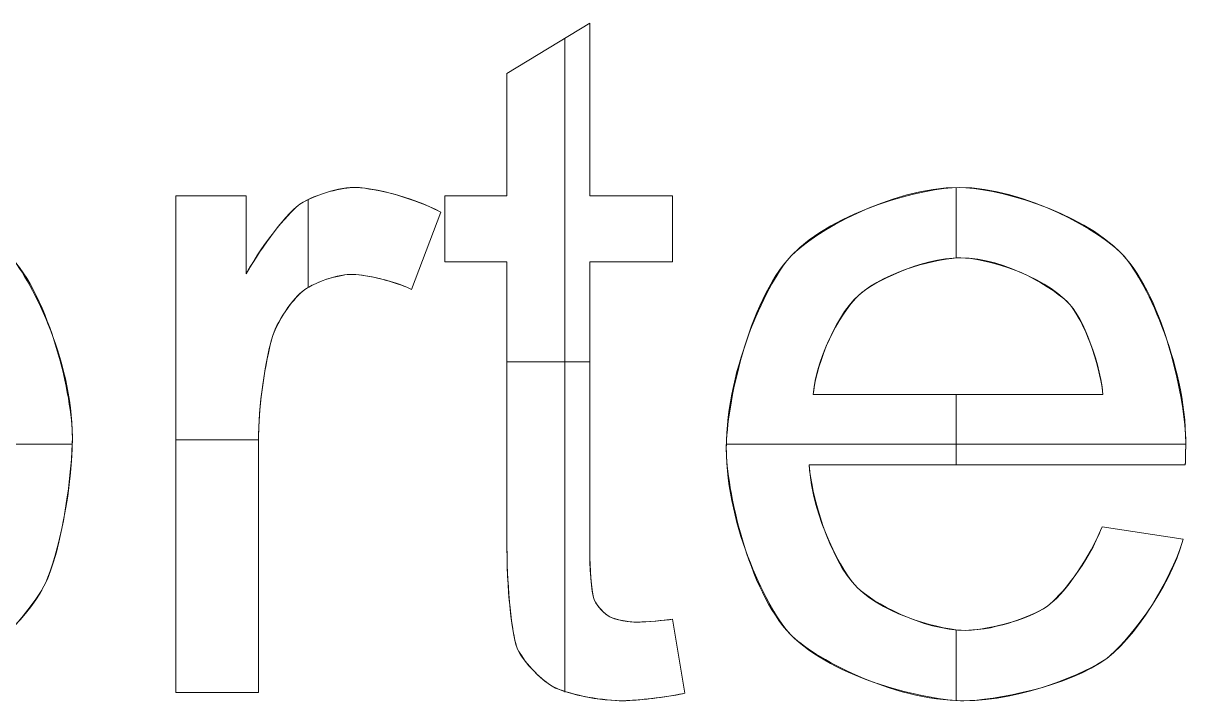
# Model space of a CAD drawing. Header units: millimetres. Extents: x -142 to 80, y -99 to 99.
# Drawn here: x -129.39 to -123.43, y 93.17 to 96.65 of the extents above; entities that cross this region are included whole.
import ezdxf

# ---------------------------------------------------------------- set-up
doc = ezdxf.new("R2010")
doc.units = ezdxf.units.MM
doc.header["$MEASUREMENT"] = 0
doc.layers.add('Default', color=7, linetype='Continuous')

msp = doc.modelspace()

# ---------------------------------------------------------------- linework, layer by layer
at = {"layer": 'Default', "color": 5, "lineweight": 9}
for points in [[(-126.9118, 96.3879), (-126.9118, 96.3879), (-126.4876, 96.6454), (-126.4876, 96.6454)], [(-126.9118, 96.3879), (-126.9118, 96.3879), (-126.4876, 96.6454), (-126.4876, 96.6454)], [(-126.4876, 96.6454), (-126.4876, 96.6454), (-126.9118, 96.3879), (-126.9118, 96.3879)], [(-126.4876, 96.6454), (-126.4876, 96.6454), (-126.4876, 95.7617), (-126.4876, 95.7617)], [(-126.4876, 96.6454), (-126.4876, 96.6454), (-126.4876, 95.7617), (-126.4876, 95.7617)], [(-126.4876, 95.7617), (-126.4876, 95.7617), (-126.4876, 96.6454), (-126.4876, 96.6454)], [(-126.6149, 96.5681), (-126.6149, 96.5681), (-126.6149, 93.218), (-126.6149, 93.218)], [(-126.6149, 96.5681), (-126.6149, 96.5681), (-126.6149, 93.218), (-126.6149, 93.218)], [(-126.9118, 95.7617), (-126.9118, 95.7617), (-126.9118, 96.3879), (-126.9118, 96.3879)], [(-126.9118, 95.7617), (-126.9118, 95.7617), (-126.9118, 96.3879), (-126.9118, 96.3879)], [(-126.9118, 96.3879), (-126.9118, 96.3879), (-126.9118, 95.7617), (-126.9118, 95.7617)], [(-124.6107, 95.804), (-124.6107, 95.804), (-124.6107, 95.4432), (-124.6107, 95.4432)], [(-124.6107, 95.804), (-124.6107, 95.804), (-124.6107, 95.4432), (-124.6107, 95.4432)], [(-128.6084, 93.2167), (-128.6084, 93.2167), (-128.6084, 95.7617), (-128.6084, 95.7617)], [(-128.6084, 95.7617), (-128.6084, 95.7617), (-128.2479, 95.7617), (-128.2479, 95.7617)], [(-128.6084, 93.2167), (-128.6084, 93.2167), (-128.6084, 95.7617), (-128.6084, 95.7617)], [(-128.6084, 95.7617), (-128.6084, 95.7617), (-128.2479, 95.7617), (-128.2479, 95.7617)], [(-128.6084, 95.7617), (-128.6084, 95.7617), (-128.6084, 93.2167), (-128.6084, 93.2167)], [(-128.2479, 95.7617), (-128.2479, 95.7617), (-128.6084, 95.7617), (-128.6084, 95.7617)], [(-128.2479, 95.7617), (-128.2479, 95.7617), (-128.2479, 95.3614), (-128.2479, 95.3614)], [(-128.2479, 95.7617), (-128.2479, 95.7617), (-128.2479, 95.3614), (-128.2479, 95.3614)], [(-128.2479, 95.3614), (-128.2479, 95.3614), (-128.2479, 95.7617), (-128.2479, 95.7617)], [(-127.9298, 95.7445), (-127.9298, 95.7445), (-127.9298, 95.2932), (-127.9298, 95.2932)], [(-127.9298, 95.7445), (-127.9298, 95.7445), (-127.9298, 95.2932), (-127.9298, 95.2932)], [(-127.2299, 95.7617), (-127.2299, 95.7617), (-126.9118, 95.7617), (-126.9118, 95.7617)], [(-127.2299, 95.4223), (-127.2299, 95.4223), (-127.2299, 95.7617), (-127.2299, 95.7617)], [(-127.2299, 95.4223), (-127.2299, 95.4223), (-127.2299, 95.7617), (-127.2299, 95.7617)], [(-127.2299, 95.7617), (-127.2299, 95.7617), (-126.9118, 95.7617), (-126.9118, 95.7617)], [(-127.2299, 95.7617), (-127.2299, 95.7617), (-127.2299, 95.4223), (-127.2299, 95.4223)], [(-126.9118, 95.7617), (-126.9118, 95.7617), (-127.2299, 95.7617), (-127.2299, 95.7617)], [(-126.4876, 95.7617), (-126.4876, 95.7617), (-126.0635, 95.7617), (-126.0635, 95.7617)], [(-126.4876, 95.7617), (-126.4876, 95.7617), (-126.0635, 95.7617), (-126.0635, 95.7617)], [(-126.0635, 95.7617), (-126.0635, 95.7617), (-126.4876, 95.7617), (-126.4876, 95.7617)], [(-126.0635, 95.7617), (-126.0635, 95.7617), (-126.0635, 95.4223), (-126.0635, 95.4223)], [(-126.0635, 95.7617), (-126.0635, 95.7617), (-126.0635, 95.4223), (-126.0635, 95.4223)], [(-126.0635, 95.4223), (-126.0635, 95.4223), (-126.0635, 95.7617), (-126.0635, 95.7617)], [(-127.2511, 95.6772), (-127.2511, 95.6772), (-127.4012, 95.2818), (-127.4012, 95.2818)], [(-127.2511, 95.6772), (-127.2511, 95.6772), (-127.4012, 95.2818), (-127.4012, 95.2818)], [(-127.4012, 95.2818), (-127.4012, 95.2818), (-127.2511, 95.6772), (-127.2511, 95.6772)], [(-126.9118, 95.4223), (-126.9118, 95.4223), (-127.2299, 95.4223), (-127.2299, 95.4223)], [(-126.9118, 95.4223), (-126.9118, 95.4223), (-127.2299, 95.4223), (-127.2299, 95.4223)], [(-127.2299, 95.4223), (-127.2299, 95.4223), (-126.9118, 95.4223), (-126.9118, 95.4223)], [(-126.0635, 95.4223), (-126.0635, 95.4223), (-126.4876, 95.4223), (-126.4876, 95.4223)], [(-126.0635, 95.4223), (-126.0635, 95.4223), (-126.4876, 95.4223), (-126.4876, 95.4223)], [(-126.4876, 95.4223), (-126.4876, 95.4223), (-126.0635, 95.4223), (-126.0635, 95.4223)], [(-126.9118, 94.9099), (-126.9118, 94.9099), (-126.4876, 94.9099), (-126.4876, 94.9099)], [(-126.9118, 94.9099), (-126.9118, 94.9099), (-126.4876, 94.9099), (-126.4876, 94.9099)], [(-123.8578, 94.7437), (-123.8578, 94.7437), (-125.3424, 94.7437), (-125.3424, 94.7437)], [(-125.3424, 94.7437), (-125.3424, 94.7437), (-123.8578, 94.7437), (-123.8578, 94.7437)], [(-123.8578, 94.7437), (-123.8578, 94.7437), (-125.3424, 94.7437), (-125.3424, 94.7437)], [(-124.6107, 94.7437), (-124.6107, 94.7437), (-124.6107, 94.3831), (-124.6107, 94.3831)], [(-124.6107, 94.7437), (-124.6107, 94.7437), (-124.6107, 94.3831), (-124.6107, 94.3831)], [(-129.5628, 94.4892), (-129.5628, 94.4892), (-129.1388, 94.4892), (-129.1388, 94.4892)], [(-129.5628, 94.4892), (-129.5628, 94.4892), (-129.1388, 94.4892), (-129.1388, 94.4892)], [(-128.6084, 94.5104), (-128.6084, 94.5104), (-128.1843, 94.5104), (-128.1843, 94.5104)], [(-128.6084, 94.5104), (-128.6084, 94.5104), (-128.1843, 94.5104), (-128.1843, 94.5104)], [(-125.7877, 94.4892), (-125.7877, 94.4892), (-123.4337, 94.4892), (-123.4337, 94.4892)], [(-125.7877, 94.4892), (-125.7877, 94.4892), (-123.4337, 94.4892), (-123.4337, 94.4892)], [(-123.436, 94.3831), (-123.436, 94.3831), (-125.3636, 94.3831), (-125.3636, 94.3831)], [(-123.436, 94.3831), (-123.436, 94.3831), (-125.3636, 94.3831), (-125.3636, 94.3831)], [(-125.3636, 94.3831), (-125.3636, 94.3831), (-123.436, 94.3831), (-123.436, 94.3831)], [(-123.8628, 94.065), (-123.8628, 94.065), (-123.4469, 94.0014), (-123.4469, 94.0014)], [(-123.8628, 94.065), (-123.8628, 94.065), (-123.4469, 94.0014), (-123.4469, 94.0014)], [(-123.4469, 94.0014), (-123.4469, 94.0014), (-123.8628, 94.065), (-123.8628, 94.065)], [(-126.0635, 93.5915), (-126.0635, 93.5915), (-125.9998, 93.2127), (-125.9998, 93.2127)], [(-126.0635, 93.5915), (-126.0635, 93.5915), (-125.9998, 93.2127), (-125.9998, 93.2127)], [(-125.9998, 93.2127), (-125.9998, 93.2127), (-126.0635, 93.5915), (-126.0635, 93.5915)], [(-124.6107, 93.536), (-124.6107, 93.536), (-124.6107, 93.1747), (-124.6107, 93.1747)], [(-124.6107, 93.536), (-124.6107, 93.536), (-124.6107, 93.1747), (-124.6107, 93.1747)], [(-128.1843, 93.2167), (-128.1843, 93.2167), (-128.6084, 93.2167), (-128.6084, 93.2167)], [(-128.1843, 93.2167), (-128.1843, 93.2167), (-128.6084, 93.2167), (-128.6084, 93.2167)], [(-128.6084, 93.2167), (-128.6084, 93.2167), (-128.1843, 93.2167), (-128.1843, 93.2167)]]:
    msp.add_open_spline(points, degree=3, dxfattribs=at)
for points, knots in [([(-131.4927, 94.4892), (-131.4927, 94.9551), (-131.234, 95.4123), (-131.1047, 95.5243), (-131.1047, 95.5243), (-130.8886, 95.7108), (-130.4698, 95.8041), (-130.3143, 95.8041), (-130.3143, 95.8041), (-129.969, 95.8041), (-129.5771, 95.5774), (-129.4675, 95.464), (-129.4675, 95.464), (-129.2483, 95.2374), (-129.1386, 94.7245), (-129.1386, 94.5246), (-129.1386, 94.5246), (-129.1386, 94.201), (-129.2356, 93.8534), (-129.2841, 93.7605), (-129.2841, 93.7605), (-129.3811, 93.575), (-129.6149, 93.3795), (-129.7076, 93.3282), (-129.7076, 93.3282), (-129.8929, 93.2256), (-130.2048, 93.1743), (-130.3143, 93.1743), (-130.3143, 93.1743), (-130.6663, 93.1743), (-131.0591, 93.4002), (-131.1675, 93.513), (-131.1675, 93.513), (-131.3843, 93.739), (-131.4927, 94.2768), (-131.4927, 94.4892)], [0, 0, 0, 0, 0.1, 0.1, 0.1, 0.1, 0.2, 0.2, 0.2, 0.2, 0.3, 0.3, 0.3, 0.3, 0.4, 0.4, 0.4, 0.4, 0.5, 0.5, 0.5, 0.5, 0.6, 0.6, 0.6, 0.6, 0.7, 0.7, 0.7, 0.7, 0.8, 0.8, 0.8, 0.8, 1, 1, 1, 1]), ([(-131.4927, 94.4892), (-131.4927, 94.9551), (-131.234, 95.4123), (-131.1047, 95.5243), (-131.1047, 95.5243), (-130.8886, 95.7108), (-130.4698, 95.8041), (-130.3143, 95.8041), (-130.3143, 95.8041), (-129.969, 95.8041), (-129.5771, 95.5774), (-129.4675, 95.464), (-129.4675, 95.464), (-129.2483, 95.2374), (-129.1386, 94.7245), (-129.1386, 94.5246), (-129.1386, 94.5246), (-129.1386, 94.201), (-129.2356, 93.8534), (-129.2841, 93.7605), (-129.2841, 93.7605), (-129.3811, 93.575), (-129.6149, 93.3795), (-129.7076, 93.3282), (-129.7076, 93.3282), (-129.8929, 93.2256), (-130.2048, 93.1743), (-130.3143, 93.1743), (-130.3143, 93.1743), (-130.6663, 93.1743), (-131.0591, 93.4002), (-131.1675, 93.513), (-131.1675, 93.513), (-131.3843, 93.739), (-131.4927, 94.2768), (-131.4927, 94.4892)], [0, 0, 0, 0, 0.1, 0.1, 0.1, 0.1, 0.2, 0.2, 0.2, 0.2, 0.3, 0.3, 0.3, 0.3, 0.4, 0.4, 0.4, 0.4, 0.5, 0.5, 0.5, 0.5, 0.6, 0.6, 0.6, 0.6, 0.7, 0.7, 0.7, 0.7, 0.8, 0.8, 0.8, 0.8, 1, 1, 1, 1]), ([(-131.4927, 94.4892), (-131.4927, 94.0644), (-131.2759, 93.6261), (-131.1675, 93.513), (-131.1675, 93.513), (-130.9506, 93.2872), (-130.4903, 93.1743), (-130.3143, 93.1743), (-130.3143, 93.1743), (-130.0952, 93.1743), (-129.8003, 93.2769), (-129.7076, 93.3282), (-129.7076, 93.3282), (-129.5222, 93.4308), (-129.3326, 93.6678), (-129.2841, 93.7605), (-129.2841, 93.7605), (-129.1871, 93.9463), (-129.1386, 94.3628), (-129.1386, 94.5246), (-129.1386, 94.5246), (-129.1386, 94.9243), (-129.3579, 95.3507), (-129.4675, 95.464), (-129.4675, 95.464), (-129.6868, 95.6907), (-130.1417, 95.8041), (-130.3143, 95.8041), (-130.3143, 95.8041), (-130.6252, 95.8041), (-130.9966, 95.6176), (-131.1047, 95.5243), (-131.1047, 95.5243), (-131.3634, 95.3002), (-131.4927, 94.7221), (-131.4927, 94.4892)], [0, 0, 0, 0, 0.1, 0.1, 0.1, 0.1, 0.2, 0.2, 0.2, 0.2, 0.3, 0.3, 0.3, 0.3, 0.4, 0.4, 0.4, 0.4, 0.5, 0.5, 0.5, 0.5, 0.6, 0.6, 0.6, 0.6, 0.7, 0.7, 0.7, 0.7, 0.8, 0.8, 0.8, 0.8, 1, 1, 1, 1]), ([(-128.2479, 95.3614), (-128.1487, 95.5416), (-128.015, 95.6892), (-127.973, 95.7179), (-127.973, 95.7179), (-127.889, 95.7754), (-127.746, 95.8041), (-127.6955, 95.8041), (-127.6955, 95.8041), (-127.5497, 95.8041), (-127.3263, 95.7195), (-127.2511, 95.6772)], [0, 0, 0, 0, 0.25, 0.25, 0.25, 0.25, 0.5, 0.5, 0.5, 0.5, 1, 1, 1, 1]), ([(-128.2479, 95.3614), (-128.1487, 95.5416), (-128.015, 95.6892), (-127.973, 95.7179), (-127.973, 95.7179), (-127.889, 95.7754), (-127.746, 95.8041), (-127.6955, 95.8041), (-127.6955, 95.8041), (-127.5497, 95.8041), (-127.3263, 95.7195), (-127.2511, 95.6772)], [0, 0, 0, 0, 0.25, 0.25, 0.25, 0.25, 0.5, 0.5, 0.5, 0.5, 1, 1, 1, 1]), ([(-127.2511, 95.6772), (-127.4016, 95.7618), (-127.6226, 95.8041), (-127.6955, 95.8041), (-127.6955, 95.8041), (-127.7964, 95.8041), (-127.931, 95.7465), (-127.973, 95.7179), (-127.973, 95.7179), (-128.0571, 95.6604), (-128.1983, 95.4515), (-128.2479, 95.3614)], [0, 0, 0, 0, 0.25, 0.25, 0.25, 0.25, 0.5, 0.5, 0.5, 0.5, 1, 1, 1, 1]), ([(-123.4469, 94.0014), (-123.5174, 93.7394), (-123.7435, 93.4637), (-123.8389, 93.3913), (-123.8389, 93.3913), (-124.0298, 93.2465), (-124.4219, 93.1743), (-124.5703, 93.1743), (-124.5703, 93.1743), (-124.9441, 93.1743), (-125.3499, 93.4009), (-125.4594, 93.5143), (-125.4594, 93.5143), (-125.6783, 93.7408), (-125.7878, 94.2633), (-125.7878, 94.468), (-125.7878, 94.468), (-125.7878, 94.8911), (-125.5665, 95.3366), (-125.4559, 95.4535), (-125.4559, 95.4535), (-125.2346, 95.6872), (-124.7714, 95.8041), (-124.5951, 95.8041), (-124.5951, 95.8041), (-124.2536, 95.8041), (-123.8664, 95.5755), (-123.7582, 95.4612), (-123.7582, 95.4612), (-123.5419, 95.2327), (-123.4337, 94.7038), (-123.4337, 94.4965), (-123.4337, 94.4965), (-123.4337, 94.4713), (-123.4352, 94.4083), (-123.436, 94.3831)], [0, 0, 0, 0, 0.1, 0.1, 0.1, 0.1, 0.2, 0.2, 0.2, 0.2, 0.3, 0.3, 0.3, 0.3, 0.4, 0.4, 0.4, 0.4, 0.5, 0.5, 0.5, 0.5, 0.6, 0.6, 0.6, 0.6, 0.7, 0.7, 0.7, 0.7, 0.8, 0.8, 0.8, 0.8, 1, 1, 1, 1]), ([(-123.4469, 94.0014), (-123.5174, 93.7394), (-123.7435, 93.4637), (-123.8389, 93.3913), (-123.8389, 93.3913), (-124.0298, 93.2465), (-124.4219, 93.1743), (-124.5703, 93.1743), (-124.5703, 93.1743), (-124.9441, 93.1743), (-125.3499, 93.4009), (-125.4594, 93.5143), (-125.4594, 93.5143), (-125.6783, 93.7408), (-125.7878, 94.2633), (-125.7878, 94.468), (-125.7878, 94.468), (-125.7878, 94.8911), (-125.5665, 95.3366), (-125.4559, 95.4535), (-125.4559, 95.4535), (-125.2346, 95.6872), (-124.7714, 95.8041), (-124.5951, 95.8041), (-124.5951, 95.8041), (-124.2536, 95.8041), (-123.8664, 95.5755), (-123.7582, 95.4612), (-123.7582, 95.4612), (-123.5419, 95.2327), (-123.4337, 94.7038), (-123.4337, 94.4965), (-123.4337, 94.4965), (-123.4337, 94.4713), (-123.4352, 94.4083), (-123.436, 94.3831)], [0, 0, 0, 0, 0.1, 0.1, 0.1, 0.1, 0.2, 0.2, 0.2, 0.2, 0.3, 0.3, 0.3, 0.3, 0.4, 0.4, 0.4, 0.4, 0.5, 0.5, 0.5, 0.5, 0.6, 0.6, 0.6, 0.6, 0.7, 0.7, 0.7, 0.7, 0.8, 0.8, 0.8, 0.8, 1, 1, 1, 1]), ([(-123.436, 94.3831), (-123.4344, 94.4335), (-123.4337, 94.4838), (-123.4337, 94.4965), (-123.4337, 94.4965), (-123.4337, 94.9111), (-123.6501, 95.347), (-123.7582, 95.4612), (-123.7582, 95.4612), (-123.9746, 95.6897), (-124.4244, 95.8041), (-124.5951, 95.8041), (-124.5951, 95.8041), (-124.9477, 95.8041), (-125.3453, 95.5703), (-125.4559, 95.4535), (-125.4559, 95.4535), (-125.6771, 95.2197), (-125.7878, 94.6796), (-125.7878, 94.468), (-125.7878, 94.468), (-125.7878, 94.0587), (-125.5688, 93.6275), (-125.4594, 93.5143), (-125.4594, 93.5143), (-125.2404, 93.2876), (-124.7572, 93.1743), (-124.5703, 93.1743), (-124.5703, 93.1743), (-124.2736, 93.1743), (-123.9344, 93.319), (-123.8389, 93.3913), (-123.8389, 93.3913), (-123.6481, 93.536), (-123.4822, 93.8703), (-123.4469, 94.0014)], [0, 0, 0, 0, 0.1, 0.1, 0.1, 0.1, 0.2, 0.2, 0.2, 0.2, 0.3, 0.3, 0.3, 0.3, 0.4, 0.4, 0.4, 0.4, 0.5, 0.5, 0.5, 0.5, 0.6, 0.6, 0.6, 0.6, 0.7, 0.7, 0.7, 0.7, 0.8, 0.8, 0.8, 0.8, 1, 1, 1, 1]), ([(-125.3424, 94.7437), (-125.3274, 94.9563), (-125.1788, 95.1897), (-125.1083, 95.2531), (-125.1083, 95.2531), (-124.9672, 95.3801), (-124.6897, 95.4435), (-124.5862, 95.4435), (-124.5862, 95.4435), (-124.3575, 95.4435), (-124.0998, 95.2845), (-124.0282, 95.2049), (-124.0282, 95.2049), (-123.9347, 95.1024), (-123.8679, 94.8462), (-123.8578, 94.7437)], [0, 0, 0, 0, 0.2, 0.2, 0.2, 0.2, 0.4, 0.4, 0.4, 0.4, 0.6, 0.6, 0.6, 0.6, 1, 1, 1, 1]), ([(-123.8578, 94.7437), (-123.8779, 94.9487), (-123.9814, 95.1537), (-124.0282, 95.2049), (-124.0282, 95.2049), (-124.1715, 95.364), (-124.4719, 95.4435), (-124.5862, 95.4435), (-124.5862, 95.4435), (-124.7932, 95.4435), (-125.0377, 95.3166), (-125.1083, 95.2531), (-125.1083, 95.2531), (-125.2493, 95.1262), (-125.3349, 94.85), (-125.3424, 94.7437)], [0, 0, 0, 0, 0.2, 0.2, 0.2, 0.2, 0.4, 0.4, 0.4, 0.4, 0.6, 0.6, 0.6, 0.6, 1, 1, 1, 1]), ([(-125.3424, 94.7437), (-125.3274, 94.9563), (-125.1788, 95.1897), (-125.1083, 95.2531), (-125.1083, 95.2531), (-124.9672, 95.3801), (-124.6897, 95.4435), (-124.5862, 95.4435), (-124.5862, 95.4435), (-124.3575, 95.4435), (-124.0998, 95.2845), (-124.0282, 95.2049), (-124.0282, 95.2049), (-123.9347, 95.1024), (-123.8679, 94.8462), (-123.8578, 94.7437)], [0, 0, 0, 0, 0.2, 0.2, 0.2, 0.2, 0.4, 0.4, 0.4, 0.4, 0.6, 0.6, 0.6, 0.6, 1, 1, 1, 1]), ([(-125.9998, 93.2127), (-126.1196, 93.1871), (-126.274, 93.1743), (-126.3213, 93.1743), (-126.3213, 93.1743), (-126.4755, 93.1743), (-126.6376, 93.2239), (-126.6801, 93.2486), (-126.6801, 93.2486), (-126.7652, 93.2983), (-126.8424, 93.4039), (-126.8598, 93.4444), (-126.8598, 93.4444), (-126.8944, 93.5252), (-126.9118, 93.8252), (-126.9118, 93.955), (-126.9118, 93.955), (-126.9118, 94.4441), (-126.9118, 95.1778), (-126.9118, 95.4223)], [0, 0, 0, 0, 0.166667, 0.166667, 0.166667, 0.166667, 0.333333, 0.333333, 0.333333, 0.333333, 0.5, 0.5, 0.5, 0.5, 0.666667, 0.666667, 0.666667, 0.666667, 1, 1, 1, 1]), ([(-125.9998, 93.2127), (-126.1196, 93.1871), (-126.274, 93.1743), (-126.3213, 93.1743), (-126.3213, 93.1743), (-126.4755, 93.1743), (-126.6376, 93.2239), (-126.6801, 93.2486), (-126.6801, 93.2486), (-126.7652, 93.2983), (-126.8424, 93.4039), (-126.8598, 93.4444), (-126.8598, 93.4444), (-126.8944, 93.5252), (-126.9118, 93.8252), (-126.9118, 93.955), (-126.9118, 93.955), (-126.9118, 94.4441), (-126.9118, 95.1778), (-126.9118, 95.4223)], [0, 0, 0, 0, 0.166667, 0.166667, 0.166667, 0.166667, 0.333333, 0.333333, 0.333333, 0.333333, 0.5, 0.5, 0.5, 0.5, 0.666667, 0.666667, 0.666667, 0.666667, 1, 1, 1, 1]), ([(-126.9118, 95.4223), (-126.9118, 94.9331), (-126.9118, 94.1996), (-126.9118, 93.955), (-126.9118, 93.955), (-126.9118, 93.6953), (-126.8771, 93.4848), (-126.8598, 93.4444), (-126.8598, 93.4444), (-126.8251, 93.3635), (-126.7227, 93.2735), (-126.6801, 93.2486), (-126.6801, 93.2486), (-126.5951, 93.1991), (-126.3984, 93.1743), (-126.3213, 93.1743), (-126.3213, 93.1743), (-126.2267, 93.1743), (-126.0597, 93.1998), (-125.9998, 93.2127)], [0, 0, 0, 0, 0.166667, 0.166667, 0.166667, 0.166667, 0.333333, 0.333333, 0.333333, 0.333333, 0.5, 0.5, 0.5, 0.5, 0.666667, 0.666667, 0.666667, 0.666667, 1, 1, 1, 1]), ([(-126.4876, 95.4223), (-126.4876, 94.925), (-126.4876, 94.1791), (-126.4876, 93.9305), (-126.4876, 93.9305), (-126.4876, 93.8072), (-126.4728, 93.7103), (-126.4654, 93.6927), (-126.4654, 93.6927), (-126.4506, 93.6575), (-126.4096, 93.619), (-126.3928, 93.6085), (-126.3928, 93.6085), (-126.3593, 93.5876), (-126.28, 93.5772), (-126.2487, 93.5772), (-126.2487, 93.5772), (-126.2019, 93.5772), (-126.1018, 93.5867), (-126.0635, 93.5915)], [0, 0, 0, 0, 0.166667, 0.166667, 0.166667, 0.166667, 0.333333, 0.333333, 0.333333, 0.333333, 0.5, 0.5, 0.5, 0.5, 0.666667, 0.666667, 0.666667, 0.666667, 1, 1, 1, 1]), ([(-126.4876, 95.4223), (-126.4876, 94.925), (-126.4876, 94.1791), (-126.4876, 93.9305), (-126.4876, 93.9305), (-126.4876, 93.8072), (-126.4728, 93.7103), (-126.4654, 93.6927), (-126.4654, 93.6927), (-126.4506, 93.6575), (-126.4096, 93.619), (-126.3928, 93.6085), (-126.3928, 93.6085), (-126.3593, 93.5876), (-126.28, 93.5772), (-126.2487, 93.5772), (-126.2487, 93.5772), (-126.2019, 93.5772), (-126.1018, 93.5867), (-126.0635, 93.5915)], [0, 0, 0, 0, 0.166667, 0.166667, 0.166667, 0.166667, 0.333333, 0.333333, 0.333333, 0.333333, 0.5, 0.5, 0.5, 0.5, 0.666667, 0.666667, 0.666667, 0.666667, 1, 1, 1, 1]), ([(-126.0635, 93.5915), (-126.1401, 93.582), (-126.2253, 93.5772), (-126.2487, 93.5772), (-126.2487, 93.5772), (-126.3112, 93.5772), (-126.3761, 93.5981), (-126.3928, 93.6085), (-126.3928, 93.6085), (-126.4264, 93.6294), (-126.458, 93.6751), (-126.4654, 93.6927), (-126.4654, 93.6927), (-126.4802, 93.7279), (-126.4876, 93.8688), (-126.4876, 93.9305), (-126.4876, 93.9305), (-126.4876, 94.4278), (-126.4876, 95.1737), (-126.4876, 95.4223)], [0, 0, 0, 0, 0.166667, 0.166667, 0.166667, 0.166667, 0.333333, 0.333333, 0.333333, 0.333333, 0.5, 0.5, 0.5, 0.5, 0.666667, 0.666667, 0.666667, 0.666667, 1, 1, 1, 1]), ([(-127.4012, 95.2818), (-127.5039, 95.3331), (-127.658, 95.3587), (-127.7094, 95.3587), (-127.7094, 95.3587), (-127.8011, 95.3587), (-127.92, 95.3024), (-127.9566, 95.2742), (-127.9566, 95.2742), (-128.0297, 95.2179), (-128.0977, 95.0898), (-128.1133, 95.0399), (-128.1133, 95.0399), (-128.1606, 94.8875), (-128.1843, 94.6302), (-128.1843, 94.5399), (-128.1843, 94.5399), (-128.1843, 94.0988), (-128.1843, 93.4372), (-128.1843, 93.2167)], [0, 0, 0, 0, 0.166667, 0.166667, 0.166667, 0.166667, 0.333333, 0.333333, 0.333333, 0.333333, 0.5, 0.5, 0.5, 0.5, 0.666667, 0.666667, 0.666667, 0.666667, 1, 1, 1, 1]), ([(-127.4012, 95.2818), (-127.5039, 95.3331), (-127.658, 95.3587), (-127.7094, 95.3587), (-127.7094, 95.3587), (-127.8011, 95.3587), (-127.92, 95.3024), (-127.9566, 95.2742), (-127.9566, 95.2742), (-128.0297, 95.2179), (-128.0977, 95.0898), (-128.1133, 95.0399), (-128.1133, 95.0399), (-128.1606, 94.8875), (-128.1843, 94.6302), (-128.1843, 94.5399), (-128.1843, 94.5399), (-128.1843, 94.0988), (-128.1843, 93.4372), (-128.1843, 93.2167)], [0, 0, 0, 0, 0.166667, 0.166667, 0.166667, 0.166667, 0.333333, 0.333333, 0.333333, 0.333333, 0.5, 0.5, 0.5, 0.5, 0.666667, 0.666667, 0.666667, 0.666667, 1, 1, 1, 1]), ([(-128.1843, 93.2167), (-128.1843, 93.6578), (-128.1843, 94.3193), (-128.1843, 94.5399), (-128.1843, 94.5399), (-128.1843, 94.7208), (-128.137, 94.9636), (-128.1133, 95.0399), (-128.1133, 95.0399), (-128.082, 95.1398), (-127.9932, 95.246), (-127.9566, 95.2742), (-127.9566, 95.2742), (-127.8835, 95.3305), (-127.7552, 95.3587), (-127.7094, 95.3587), (-127.7094, 95.3587), (-127.6067, 95.3587), (-127.4526, 95.3075), (-127.4012, 95.2818)], [0, 0, 0, 0, 0.166667, 0.166667, 0.166667, 0.166667, 0.333333, 0.333333, 0.333333, 0.333333, 0.5, 0.5, 0.5, 0.5, 0.666667, 0.666667, 0.666667, 0.666667, 1, 1, 1, 1]), ([(-125.3636, 94.3831), (-125.347, 94.1089), (-125.1905, 93.8262), (-125.1164, 93.7534), (-125.1164, 93.7534), (-124.9682, 93.6077), (-124.6727, 93.5348), (-124.562, 93.5348), (-124.562, 93.5348), (-124.3972, 93.5348), (-124.1983, 93.6191), (-124.14, 93.6612), (-124.14, 93.6612), (-124.0235, 93.7455), (-123.8969, 93.9726), (-123.8628, 94.065)], [0, 0, 0, 0, 0.2, 0.2, 0.2, 0.2, 0.4, 0.4, 0.4, 0.4, 0.6, 0.6, 0.6, 0.6, 1, 1, 1, 1]), ([(-125.3636, 94.3831), (-125.347, 94.1089), (-125.1905, 93.8262), (-125.1164, 93.7534), (-125.1164, 93.7534), (-124.9682, 93.6077), (-124.6727, 93.5348), (-124.562, 93.5348), (-124.562, 93.5348), (-124.3972, 93.5348), (-124.1983, 93.6191), (-124.14, 93.6612), (-124.14, 93.6612), (-124.0235, 93.7455), (-123.8969, 93.9726), (-123.8628, 94.065)], [0, 0, 0, 0, 0.2, 0.2, 0.2, 0.2, 0.4, 0.4, 0.4, 0.4, 0.6, 0.6, 0.6, 0.6, 1, 1, 1, 1]), ([(-123.8628, 94.065), (-123.9311, 93.8801), (-124.0817, 93.7034), (-124.14, 93.6612), (-124.14, 93.6612), (-124.2565, 93.577), (-124.4796, 93.5348), (-124.562, 93.5348), (-124.562, 93.5348), (-124.7834, 93.5348), (-125.0423, 93.6805), (-125.1164, 93.7534), (-125.1164, 93.7534), (-125.2646, 93.8991), (-125.3553, 94.2461), (-125.3636, 94.3831)], [0, 0, 0, 0, 0.2, 0.2, 0.2, 0.2, 0.4, 0.4, 0.4, 0.4, 0.6, 0.6, 0.6, 0.6, 1, 1, 1, 1])]:
    msp.add_open_spline(points, degree=3, knots=knots, dxfattribs=at)

doc.saveas('drawing.dxf')
